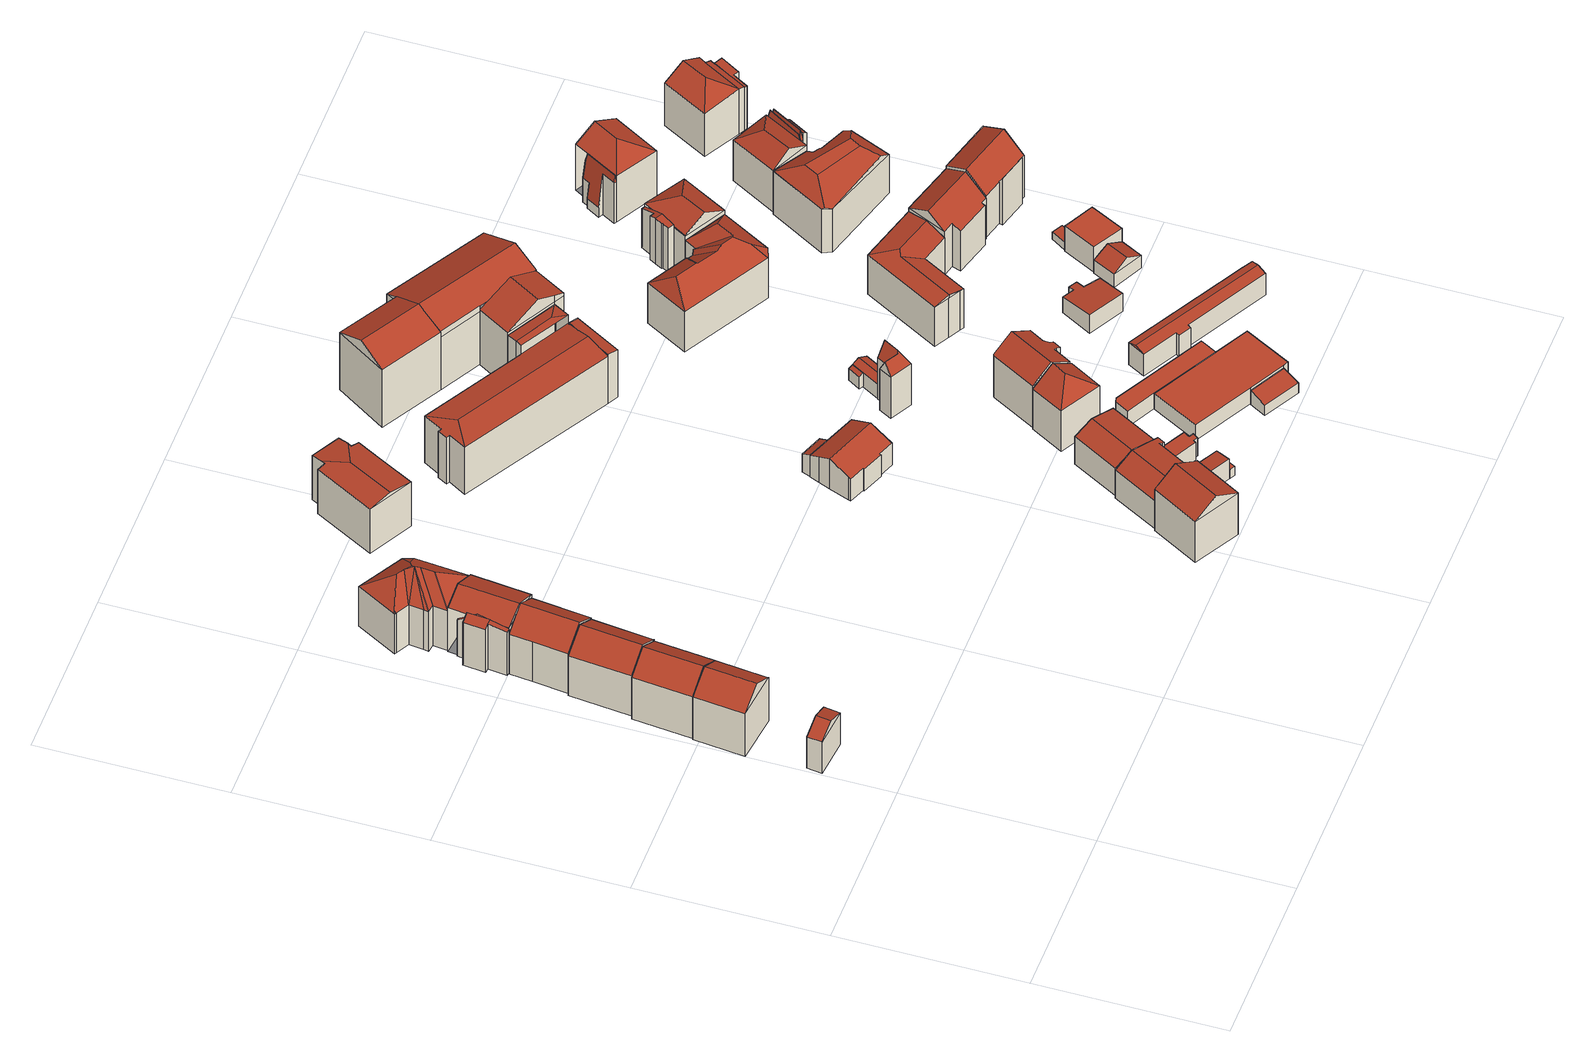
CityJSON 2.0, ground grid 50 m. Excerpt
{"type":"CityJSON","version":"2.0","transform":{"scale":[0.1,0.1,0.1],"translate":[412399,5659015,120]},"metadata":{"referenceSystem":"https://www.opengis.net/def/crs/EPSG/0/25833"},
"CityObjects":{
"building1":{"type":"Building","attributes":{"Dachtyp_tdc":"tdcGableRoof","Gemeindeschluessel":14612000,"Dachneigung":21.82,"QualitaetDacherkennung":72,"Geometrietyp2DReferenz":"3000","measuredHeight":12.87,"function":"31001_9998","roofType":"3100"},"geometry":[{"type":"Solid","lod":"2","boundaries":[[[[0,1,2]],[[3,4,5]],[[1,3,5,2]],[[4,0,2,5]],[[6,7,8,9]],[[3,1,7,6]],[[1,0,8,7]],[[0,4,9,8]],[[4,3,6,9]]]],"semantics":{"surfaces":[{"type":"WallSurface"},{"type":"RoofSurface"},{"type":"GroundSurface"}],"values":[[0,0,1,1,2,0,0,0,0]]}}]},
"building2":{"type":"Building","attributes":{"Dachtyp_tdc":"tdcFreeFormRoof","Gemeindeschluessel":14612000,"Dachneigung":32.3,"QualitaetDacherkennung":76,"Geometrietyp2DReferenz":"3000","measuredHeight":18.6,"function":"31001_9998","roofType":"5000"},"geometry":[{"type":"Solid","lod":"2","boundaries":[[[[10,11,12,13]],[[11,14,15,12]],[[14,16,17,15]],[[16,18,19,17]],[[18,10,13,19]],[[18,16,20,21,10]],[[21,20,14,11]],[[11,10,21]],[[16,14,20]],[[13,12,15,17,19]]]],"semantics":{"surfaces":[{"type":"WallSurface"},{"type":"RoofSurface"},{"type":"GroundSurface"}],"values":[[0,0,0,0,0,1,1,0,0,2]]}}]},
"building3":{"type":"Building","attributes":{"Dachtyp_tdc":"tdcFreeFormRoof","Gemeindeschluessel":14612000,"Dachneigung":33.46,"QualitaetDacherkennung":79,"Geometrietyp2DReferenz":"3000","measuredHeight":18.48,"function":"31001_9998","roofType":"5000"},"geometry":[{"type":"Solid","lod":"2","boundaries":[[[[22,23,24,25]],[[23,26,27,24]],[[26,28,29,27]],[[28,30,31,29]],[[30,22,25,31]],[[32,33,34,35,16]],[[34,23,22,35]],[[30,16,35,22]],[[28,32,16,30]],[[26,33,32,28]],[[23,34,33,26]],[[25,24,27,29,31]]]],"semantics":{"surfaces":[{"type":"WallSurface"},{"type":"RoofSurface"},{"type":"GroundSurface"}],"values":[[0,0,0,0,0,1,1,0,0,0,0,2]]}}]},
"building4":{"type":"Building","attributes":{"Dachtyp_tdc":"tdcFreeFormRoof","Gemeindeschluessel":14612000,"Dachneigung":33.59,"QualitaetDacherkennung":68,"Geometrietyp2DReferenz":"3000","measuredHeight":17.91,"function":"31001_9998","roofType":"5000"},"geometry":[{"type":"Solid","lod":"2","boundaries":[[[[36,37,38,39]],[[37,40,41,38]],[[40,42,43,41]],[[42,44,45,43]],[[44,36,39,45]],[[46,47,37,36]],[[42,40,47,46,44]],[[40,37,47]],[[36,44,46]],[[39,38,41,43,45]]]],"semantics":{"surfaces":[{"type":"WallSurface"},{"type":"RoofSurface"},{"type":"GroundSurface"}],"values":[[0,0,0,0,0,1,1,0,0,2]]}}]},
"building5":{"type":"Building","attributes":{"Dachtyp_tdc":"tdcFreeFormRoof","Gemeindeschluessel":14612000,"Dachneigung":33.95,"QualitaetDacherkennung":76,"Geometrietyp2DReferenz":"3000","measuredHeight":17.9,"function":"31001_9998","roofType":"5000"},"geometry":[{"type":"Solid","lod":"2","boundaries":[[[[48,49,50,51]],[[49,52,53,50]],[[52,54,55,53]],[[54,56,57,55]],[[56,48,51,57]],[[49,58,59,52]],[[59,58,48,56,54]],[[49,48,58]],[[54,52,59]],[[51,50,53,55,57]]]],"semantics":{"surfaces":[{"type":"WallSurface"},{"type":"RoofSurface"},{"type":"GroundSurface"}],"values":[[0,0,0,0,0,1,1,0,0,2]]}}]},
"building6":{"type":"Building","attributes":{"Gemeindeschluessel":14612000,"Geometrietyp2DReferenz":"3000","function":"31001_9998","roofType":"9999"},"children":["building6-1","building6-2","building6-3"]},
"building6-1":{"type":"BuildingPart","attributes":{"Dachtyp_tdc":"tdcGableRoof","Dachneigung":27.04,"QualitaetDacherkennung":75,"Geometrietyp2DReferenz":"3000","measuredHeight":17.76,"roofType":"3100"},"parents":["building6"],"geometry":[{"type":"MultiSurface","lod":"2","boundaries":[[[60,61,62,63]],[[61,64,65,66,62]],[[67,60,63,68]],[[64,61,69]],[[60,67,70]],[[61,60,70,69]],[[67,71,72,73,64,69,70]],[[63,62,66,74,75,68]]],"semantics":{"surfaces":[{"type":"WallSurface"},{"type":"RoofSurface"},{"type":"GroundSurface"}],"values":[0,0,0,0,0,1,1,2]}}]},
"building6-2":{"type":"BuildingPart","attributes":{"Dachtyp_tdc":"tdcPolyFlatRoof","Dachneigung":35.03,"QualitaetDacherkennung":48,"Geometrietyp2DReferenz":"3000","measuredHeight":15.91,"roofType":"2100"},"parents":["building6"],"geometry":[{"type":"MultiSurface","lod":"2","boundaries":[[[76,77,78,79]],[[77,80,81,82,78]],[[83,84,85,86]],[[84,76,79,85]],[[84,83,87,88,89,90,91,80,77,76]],[[79,78,82,92,93,86,85]]],"semantics":{"surfaces":[{"type":"WallSurface"},{"type":"RoofSurface"},{"type":"GroundSurface"}],"values":[0,0,0,0,1,2]}}]},
"building6-3":{"type":"BuildingPart","attributes":{"Dachtyp_tdc":"tdcGableRoof","Dachneigung":10.5,"QualitaetDacherkennung":35,"Geometrietyp2DReferenz":"3000","measuredHeight":16.01,"roofType":"3100"},"parents":["building6"],"geometry":[{"type":"MultiSurface","lod":"2","boundaries":[[[94,95,83,86,96]],[[81,97,78,82]],[[97,98,99,78]],[[98,100,75,99]],[[65,101,102,66]],[[101,94,96,102]],[[103,71,100,98,97,81,91,104]],[[104,89,105,87,95,94,101,65,73,103]],[[96,86,93,92,82,78,99,75,74,66,102]]],"semantics":{"surfaces":[{"type":"WallSurface"},{"type":"RoofSurface"},{"type":"GroundSurface"}],"values":[0,0,0,0,0,0,1,1,2]}}]},
"building7":{"type":"Building","attributes":{"Dachtyp_tdc":"tdcFreeFormRoof","Gemeindeschluessel":14612000,"Dachneigung":35.81,"QualitaetDacherkennung":4,"Geometrietyp2DReferenz":"3000","measuredHeight":18.72,"function":"31001_9998","roofType":"5000"},"geometry":[{"type":"Solid","lod":"2","boundaries":[[[[106,107,108,109]],[[107,110,111,108]],[[110,112,113,111]],[[112,114,115,113]],[[114,116,117,115]],[[116,118,119,117]],[[118,120,121,119]],[[120,122,123,121]],[[122,124,125,123]],[[124,126,127,125]],[[126,106,109,127]],[[128,129,130]],[[126,129,128]],[[124,129,126]],[[129,124,122]],[[131,129,122,120]],[[132,131,120,118]],[[132,118,116]],[[133,130,129,131,132,116,114]],[[133,114,112]],[[134,128,130,133,112,110]],[[135,134,110,107]],[[135,107,106]],[[128,134,135,106,126]],[[109,108,111,113,115,117,119,121,123,125,127]]]],"semantics":{"surfaces":[{"type":"WallSurface"},{"type":"RoofSurface"},{"type":"GroundSurface"}],"values":[[0,0,0,0,0,0,0,0,0,0,0,1,1,1,1,1,1,1,1,1,1,1,1,1,2]]}}]},
"building8":{"type":"Building","attributes":{"Dachtyp_tdc":"tdcFreeFormRoof","Gemeindeschluessel":14612000,"Dachneigung":10.1,"QualitaetDacherkennung":72,"Geometrietyp2DReferenz":"3000","measuredHeight":16.06,"function":"31001_9998","roofType":"5000"},"geometry":[{"type":"Solid","lod":"2","boundaries":[[[[136,137,138,139]],[[137,140,141,138]],[[140,142,143,141]],[[142,144,145,143]],[[144,146,147,145]],[[146,148,149,147]],[[148,150,151,149]],[[150,152,153,151]],[[152,136,139,153]],[[154,152,150,155,156]],[[156,155,148,146,144,157]],[[136,154,156,157,142,140,137]],[[150,148,155]],[[136,152,154]],[[144,142,157]],[[139,138,141,143,145,147,149,151,153]]]],"semantics":{"surfaces":[{"type":"WallSurface"},{"type":"RoofSurface"},{"type":"GroundSurface"}],"values":[[0,0,0,0,0,0,0,0,0,1,1,1,0,0,0,2]]}}]},
"building9":{"type":"Building","attributes":{"Dachtyp_tdc":"tdcGableRoof","Gemeindeschluessel":14612000,"Dachneigung":28.86,"QualitaetDacherkennung":78,"Geometrietyp2DReferenz":"3000","measuredHeight":18,"function":"31001_9998","roofType":"3100"},"geometry":[{"type":"Solid","lod":"2","boundaries":[[[[158,159,160,161]],[[159,162,163,160]],[[162,164,165,163]],[[164,166,167,165]],[[166,168,169,167]],[[168,158,161,169]],[[168,170,171,158]],[[172,171,170,173,174,175]],[[159,172,175,162]],[[162,175,174,164]],[[164,174,173,166]],[[166,173,170,168]],[[158,171,172,159]],[[161,160,163,165,167,169]]]],"semantics":{"surfaces":[{"type":"WallSurface"},{"type":"RoofSurface"},{"type":"GroundSurface"}],"values":[[0,0,0,0,0,0,1,1,0,0,0,0,0,2]]}}]},
"building10":{"type":"Building","attributes":{"Gemeindeschluessel":14612000,"Geometrietyp2DReferenz":"3000","function":"31001_9998","roofType":"9999"},"children":["building10-1","building10-2"]},
"building10-1":{"type":"BuildingPart","attributes":{"Dachtyp_tdc":"tdcPolyFlatRoof","Dachneigung":6.81,"QualitaetDacherkennung":54,"Geometrietyp2DReferenz":"3000","measuredHeight":6.43,"roofType":"2100"},"parents":["building10"],"geometry":[{"type":"MultiSurface","lod":"2","boundaries":[[[176,177,178,179]],[[177,180,181,178]],[[180,182,183,181]],[[184,185,186,187]],[[185,188,189,186]],[[188,190,191,189]],[[190,192,193,191]],[[192,194,195,193]],[[194,196,197,195]],[[196,176,179,197]],[[196,194,192,190,188,185,184,182,180,177,176]],[[179,178,181,183,187,186,189,191,193,195,197]]],"semantics":{"surfaces":[{"type":"WallSurface"},{"type":"RoofSurface"},{"type":"GroundSurface"}],"values":[0,0,0,0,0,0,0,0,0,0,1,2]}}]},
"building10-2":{"type":"BuildingPart","attributes":{"Dachtyp_tdc":"tdcGableRoof","Dachneigung":10.58,"QualitaetDacherkennung":51,"Geometrietyp2DReferenz":"3000","measuredHeight":12.21,"roofType":"3100"},"parents":["building10"],"geometry":[{"type":"MultiSurface","lod":"2","boundaries":[[[198,199,200,183,182]],[[199,201,202,200]],[[201,203,204,202]],[[203,205,206,204]],[[205,207,208,206]],[[207,209,210,208]],[[209,211,212,210]],[[211,213,214,212]],[[213,215,184,187,214]],[[211,209,207,205]],[[205,203,201,199,198,215,213,211]],[[183,200,202,204,206,208,210,212,214,187]]],"semantics":{"surfaces":[{"type":"WallSurface"},{"type":"RoofSurface"},{"type":"GroundSurface"}],"values":[0,0,0,0,0,0,0,0,0,1,1,2]}}]},
"building11":{"type":"Building","attributes":{"Dachtyp_tdc":"tdcGableRoof","Gemeindeschluessel":14612000,"Dachneigung":22.58,"QualitaetDacherkennung":73,"Geometrietyp2DReferenz":"3000","measuredHeight":10.17,"function":"31001_9998","roofType":"3100"},"geometry":[{"type":"Solid","lod":"2","boundaries":[[[[216,217,218,219]],[[217,220,221,218]],[[220,222,223,221]],[[222,224,225,223]],[[224,226,227,225]],[[226,228,229,227]],[[228,230,231,229]],[[230,232,233,231]],[[232,234,235,233]],[[234,236,237,235]],[[236,238,239,237]],[[238,240,241,239]],[[240,216,219,241]],[[236,234,232,230,228,226]],[[226,224,222,220,217,216,240,238,236]],[[219,218,221,223,225,227,229,231,233,235,237,239,241]]]],"semantics":{"surfaces":[{"type":"WallSurface"},{"type":"RoofSurface"},{"type":"GroundSurface"}],"values":[[0,0,0,0,0,0,0,0,0,0,0,0,0,1,1,2]]}}]},
"building12":{"type":"Building","attributes":{"Dachtyp_tdc":"tdcPolyFlatRoof","Gemeindeschluessel":14612000,"Dachneigung":4.89,"QualitaetDacherkennung":74,"Geometrietyp2DReferenz":"3000","measuredHeight":6.77,"function":"31001_9998","roofType":"2100"},"geometry":[{"type":"Solid","lod":"2","boundaries":[[[[242,243,244,245]],[[243,246,247,244]],[[246,248,249,247]],[[248,250,251,249]],[[250,242,245,251]],[[250,248,246,243,242]],[[245,244,247,249,251]]]],"semantics":{"surfaces":[{"type":"WallSurface"},{"type":"RoofSurface"},{"type":"GroundSurface"}],"values":[[0,0,0,0,0,1,2]]}}]},
"building13":{"type":"Building","attributes":{"Dachtyp_tdc":"tdcPolyFlatRoof","Gemeindeschluessel":14612000,"Dachneigung":25.09,"QualitaetDacherkennung":42,"Geometrietyp2DReferenz":"3000","measuredHeight":7.18,"function":"31001_9998","roofType":"2100"},"geometry":[{"type":"Solid","lod":"2","boundaries":[[[[252,253,254,255]],[[253,256,257,254]],[[256,258,259,257]],[[258,252,255,259]],[[258,256,253,252]],[[255,254,257,259]]]],"semantics":{"surfaces":[{"type":"WallSurface"},{"type":"RoofSurface"},{"type":"GroundSurface"}],"values":[[0,0,0,0,1,2]]}}]},
"building14":{"type":"Building","attributes":{"Dachtyp_tdc":"tdcPolyFlatRoof","Gemeindeschluessel":14612000,"Dachneigung":0,"QualitaetDacherkennung":0,"Geometrietyp2DReferenz":"3000","BezugspunktDach":"2000","measuredHeight":3,"function":"31001_9998"},"geometry":[{"type":"MultiSurface","lod":"2","boundaries":[[[260,261,262,263,264]],[[264,263,265,266]],[[263,262,267,265]],[[262,261,251,267]],[[261,260,249,251]],[[260,264,266,249]],[[266,265,267,251,249]]],"semantics":{"surfaces":[{"type":"RoofSurface"},{"type":"WallSurface"},{"type":"GroundSurface"}],"values":[0,1,1,1,1,1,2]}}]},
"building15":{"type":"Building","attributes":{"Dachtyp_tdc":"tdcGableRoof","Gemeindeschluessel":14612000,"Dachneigung":10.18,"QualitaetDacherkennung":47,"Geometrietyp2DReferenz":"3000","measuredHeight":11.5,"function":"31001_9998","roofType":"3100"},"geometry":[{"type":"Solid","lod":"2","boundaries":[[[[268,269,270,271]],[[269,272,273,270]],[[272,274,275,273]],[[274,268,271,275]],[[272,269,276]],[[268,274,277]],[[269,268,277,276]],[[274,272,276,277]],[[271,270,273,275]]]],"semantics":{"surfaces":[{"type":"WallSurface"},{"type":"RoofSurface"},{"type":"GroundSurface"}],"values":[[0,0,0,0,0,0,1,1,2]]}}]},
"building16":{"type":"Building","attributes":{"name":"Best Western","Gemeindeschluessel":14612000,"Geometrietyp2DReferenz":"3000","function":"31001_2071","roofType":"9999"},"children":["building16-1","building16-2","building16-3"]},
"building16-1":{"type":"BuildingPart","attributes":{"Dachtyp_tdc":"tdcPolyFlatRoof","Dachneigung":7.66,"QualitaetDacherkennung":66,"Geometrietyp2DReferenz":"3000","measuredHeight":16.5,"roofType":"2100"},"parents":["building16"],"geometry":[{"type":"MultiSurface","lod":"2","boundaries":[[[278,279,280,281,282]],[[283,284,285,286,287]],[[284,278,282,285]],[[284,283,288,289,290,279,278]],[[282,281,291,286,285]]],"semantics":{"surfaces":[{"type":"WallSurface"},{"type":"RoofSurface"},{"type":"GroundSurface"}],"values":[0,0,0,1,2]}}]},
"building16-2":{"type":"BuildingPart","attributes":{"Dachtyp_tdc":"tdcHipAndGableRoof","Dachneigung":10.1,"QualitaetDacherkennung":65,"Geometrietyp2DReferenz":"3000","measuredHeight":17.17,"roofType":"5000"},"parents":["building16"],"geometry":[{"type":"MultiSurface","lod":"2","boundaries":[[[280,292,293,281]],[[292,294,295,293]],[[294,296,297,295]],[[296,298,299,297]],[[298,300,301,299]],[[300,302,303,301]],[[302,304,305,303]],[[306,287,286,307]],[[302,300,298,296,294,292,308]],[[292,280,290,309,308]],[[309,288,287,306,304,302,308]],[[286,291,281,293,295,297,299,301,303,305,307]]],"semantics":{"surfaces":[{"type":"WallSurface"},{"type":"RoofSurface"},{"type":"GroundSurface"}],"values":[0,0,0,0,0,0,0,0,1,1,1,2]}}]},
"building16-3":{"type":"BuildingPart","attributes":{"Dachtyp_tdc":"tdcHipAndGableRoof","Dachneigung":10.5,"QualitaetDacherkennung":63,"Geometrietyp2DReferenz":"3000","measuredHeight":19.27,"roofType":"5000"},"parents":["building16"],"geometry":[{"type":"MultiSurface","lod":"2","boundaries":[[[310,311,312,313]],[[311,314,315,312]],[[314,316,306,307,315]],[[317,318,319,305,304]],[[318,310,313,319]],[[316,314,311,320]],[[311,310,318,320]],[[318,317,316,320]],[[313,312,315,307,305,319]]],"semantics":{"surfaces":[{"type":"WallSurface"},{"type":"RoofSurface"},{"type":"GroundSurface"}],"values":[0,0,0,0,0,1,1,1,2]}}]},
"building17":{"type":"Building","attributes":{"Dachtyp_tdc":"tdcHipAndGableRoof","Gemeindeschluessel":14612000,"Dachneigung":35.64,"QualitaetDacherkennung":80,"Geometrietyp2DReferenz":"3000","measuredHeight":18.07,"function":"31001_9998","roofType":"5000"},"geometry":[{"type":"Solid","lod":"2","boundaries":[[[[321,322,323,324]],[[325,326,327]],[[322,321,328]],[[326,322,328,327]],[[321,325,327,328]],[[323,329,330,324]],[[322,326,329,323]],[[326,325,330,329]],[[325,321,324,330]]]],"semantics":{"surfaces":[{"type":"WallSurface"},{"type":"RoofSurface"},{"type":"GroundSurface"}],"values":[[0,1,0,1,1,2,0,0,0]]}}]},
"building18":{"type":"Building","attributes":{"Dachtyp_tdc":"tdcFreeFormRoof","Gemeindeschluessel":14612000,"Dachneigung":63.35,"QualitaetDacherkennung":4,"Geometrietyp2DReferenz":"3000","measuredHeight":18.4,"function":"31001_9998","roofType":"5000"},"geometry":[{"type":"Solid","lod":"2","boundaries":[[[[331,332,333,334]],[[332,335,336,333]],[[335,337,338,336]],[[337,339,340,338]],[[339,341,342,340]],[[341,331,334,342]],[[343,344,341,339]],[[343,339,337]],[[345,344,343,337,335]],[[346,345,335,332]],[[346,332,331]],[[344,345,346,331,341]],[[334,333,336,338,340,342]]]],"semantics":{"surfaces":[{"type":"WallSurface"},{"type":"RoofSurface"},{"type":"GroundSurface"}],"values":[[0,0,0,0,0,0,1,0,1,1,0,1,2]]}}]},
"building19":{"type":"Building","attributes":{"Dachtyp_tdc":"tdcFreeFormRoof","Gemeindeschluessel":14612000,"Dachneigung":32.72,"QualitaetDacherkennung":68,"Geometrietyp2DReferenz":"3000","measuredHeight":18.03,"function":"31001_9998","roofType":"5000"},"geometry":[{"type":"Solid","lod":"2","boundaries":[[[[347,348,349,350]],[[351,352,353,354,355]],[[356,348,347,357,358,351,355,359,360,361]],[[358,352,351]],[[354,359,355]],[[349,362,363,364,365,366,367,368,369,370,350]],[[357,347,350,370]],[[348,356,362,349]],[[356,361,363,362]],[[361,360,364,363]],[[360,359,365,364]],[[359,354,366,365]],[[354,353,367,366]],[[353,352,368,367]],[[352,358,369,368]],[[358,357,370,369]]]],"semantics":{"surfaces":[{"type":"WallSurface"},{"type":"RoofSurface"},{"type":"GroundSurface"}],"values":[[0,1,1,0,0,2,0,0,0,0,0,0,0,0,0,0]]}}]},
"building20":{"type":"Building","attributes":{"Dachtyp_tdc":"tdcPolyFlatRoof","Gemeindeschluessel":14612000,"Dachneigung":26.42,"QualitaetDacherkennung":38,"Geometrietyp2DReferenz":"3000","measuredHeight":4.52,"function":"31001_9998","roofType":"2100"},"geometry":[{"type":"Solid","lod":"2","boundaries":[[[[371,372,373,374]],[[372,375,376,373]],[[375,377,378,376]],[[377,371,374,378]],[[377,375,372,371]],[[374,373,376,378]]]],"semantics":{"surfaces":[{"type":"WallSurface"},{"type":"RoofSurface"},{"type":"GroundSurface"}],"values":[[0,0,0,0,1,2]]}}]},
"building21":{"type":"Building","attributes":{"Dachtyp_tdc":"tdcFreeFormRoof","Gemeindeschluessel":14612000,"Dachneigung":22.19,"QualitaetDacherkennung":50,"Geometrietyp2DReferenz":"3000","measuredHeight":5.64,"function":"31001_9998","roofType":"5000"},"geometry":[{"type":"Solid","lod":"2","boundaries":[[[[379,371,380,381]],[[371,377,382,380]],[[377,383,384,382]],[[383,385,386,384]],[[385,379,381,386]],[[387,377,371,379,388]],[[385,383,387,388]],[[383,377,387]],[[379,385,388]],[[381,380,382,384,386]]]],"semantics":{"surfaces":[{"type":"WallSurface"},{"type":"RoofSurface"},{"type":"GroundSurface"}],"values":[[0,0,0,0,0,1,1,0,0,2]]}}]},
"building22":{"type":"Building","attributes":{"Dachtyp_tdc":"tdcPolyFlatRoof","Gemeindeschluessel":14612000,"Dachneigung":14.91,"QualitaetDacherkennung":64,"Geometrietyp2DReferenz":"3000","measuredHeight":4.7,"function":"31001_9998","roofType":"2100"},"geometry":[{"type":"Solid","lod":"2","boundaries":[[[[389,390,391,392]],[[390,393,394,391]],[[393,395,396,394]],[[395,389,392,396]],[[395,393,390,389]],[[392,391,394,396]]]],"semantics":{"surfaces":[{"type":"WallSurface"},{"type":"RoofSurface"},{"type":"GroundSurface"}],"values":[[0,0,0,0,1,2]]}}]},
"building23":{"type":"Building","attributes":{"Dachtyp_tdc":"tdcPolyFlatRoof","Gemeindeschluessel":14612000,"Dachneigung":0,"QualitaetDacherkennung":47,"Geometrietyp2DReferenz":"3000","measuredHeight":5.3,"function":"31001_9998","roofType":"1000"},"geometry":[{"type":"Solid","lod":"2","boundaries":[[[[397,398,399,400]],[[398,401,402,399]],[[401,403,404,402]],[[403,405,406,404]],[[405,407,408,406]],[[407,409,410,408]],[[409,397,400,410]],[[409,407,405,403,401,398,397]],[[400,399,402,404,406,408,410]]]],"semantics":{"surfaces":[{"type":"WallSurface"},{"type":"RoofSurface"},{"type":"GroundSurface"}],"values":[[0,0,0,0,0,0,0,1,2]]}}]},
"building24":{"type":"Building","attributes":{"Dachtyp_tdc":"tdcPolyFlatRoof","Gemeindeschluessel":14612000,"Dachneigung":0,"QualitaetDacherkennung":74,"Geometrietyp2DReferenz":"3000","measuredHeight":5.25,"function":"31001_9998","roofType":"1000"},"geometry":[{"type":"Solid","lod":"2","boundaries":[[[[411,412,413,414]],[[412,415,416,413]],[[415,417,418,416]],[[417,419,420,418]],[[419,421,422,420]],[[421,411,414,422]],[[421,419,417,415,412,411]],[[414,413,416,418,420,422]]]],"semantics":{"surfaces":[{"type":"WallSurface"},{"type":"RoofSurface"},{"type":"GroundSurface"}],"values":[[0,0,0,0,0,0,1,2]]}}]},
"building25":{"type":"Building","attributes":{"name":"Courtyard Dresden","Gemeindeschluessel":14612000,"Geometrietyp2DReferenz":"3000","function":"31001_2071","roofType":"9999"},"children":["building25-1","building25-2","building25-3"]},
"building25-1":{"type":"BuildingPart","attributes":{"Dachtyp_tdc":"tdcGableRoof","Dachneigung":24.77,"QualitaetDacherkennung":54,"Geometrietyp2DReferenz":"3000","measuredHeight":23.13,"roofType":"3100"},"parents":["building25"],"geometry":[{"type":"MultiSurface","lod":"2","boundaries":[[[423,424,425]],[[426,423,425,427]],[[424,428,427,425]],[[429,430,431,432]],[[423,426,433,434,430,429]],[[428,424,432,431,435]],[[424,423,429,432]]],"semantics":{"surfaces":[{"type":"WallSurface"},{"type":"RoofSurface"},{"type":"GroundSurface"}],"values":[0,1,1,2,0,0,0]}}]},
"building25-2":{"type":"BuildingPart","attributes":{"Dachtyp_tdc":"tdcGableRoof","Dachneigung":24.4,"QualitaetDacherkennung":46,"Geometrietyp2DReferenz":"3000","measuredHeight":22.99,"roofType":"3100"},"parents":["building25"],"geometry":[{"type":"MultiSurface","lod":"2","boundaries":[[[436,437,438,439]],[[437,440,441,438]],[[440,442,443,444,441]],[[445,436,439,446,447]],[[448,449,450,451,452,453]],[[440,451,450,454,442]],[[436,453,452,437]],[[445,448,453,436]],[[437,452,451,440]],[[439,438,441,444,446]]],"semantics":{"surfaces":[{"type":"WallSurface"},{"type":"RoofSurface"},{"type":"GroundSurface"}],"values":[0,0,0,0,1,1,0,0,0,2]}}]},
"building25-3":{"type":"BuildingPart","attributes":{"Dachtyp_tdc":"tdcGableRoof","Dachneigung":24.84,"QualitaetDacherkennung":47,"Geometrietyp2DReferenz":"3000","measuredHeight":23.14,"roofType":"3100"},"parents":["building25"],"geometry":[{"type":"MultiSurface","lod":"2","boundaries":[[[455,447,446,456]],[[443,435,431,444]],[[434,457,458,430]],[[457,455,456,458]],[[459,457,433,460,427,461]],[[462,463,454,449,464,461,427]],[[455,459,461,464,448,445,447]],[[443,442,463,462,428,435]],[[434,433,457]],[[457,459,455]],[[456,446,444,431,430,458]]],"semantics":{"surfaces":[{"type":"WallSurface"},{"type":"RoofSurface"},{"type":"GroundSurface"}],"values":[0,0,0,0,1,1,0,0,0,0,2]}}]},
"building26":{"type":"Building","attributes":{"Dachtyp_tdc":"tdcHipAndGableRoof","Gemeindeschluessel":14612000,"Dachneigung":13.62,"QualitaetDacherkennung":42,"Geometrietyp2DReferenz":"3000","measuredHeight":8.08,"function":"31001_9998","roofType":"5000"},"geometry":[{"type":"Solid","lod":"2","boundaries":[[[[465,466,467,468]],[[466,469,470,467]],[[469,471,472,470]],[[471,473,474,472]],[[473,475,476,474]],[[475,477,478,476]],[[477,479,480,478]],[[479,481,482,480]],[[481,483,484,482]],[[483,465,468,484]],[[479,477,485]],[[477,475,473,471,469,466,465,485]],[[465,483,481,479,485]],[[468,467,470,472,474,476,478,480,482,484]]]],"semantics":{"surfaces":[{"type":"WallSurface"},{"type":"RoofSurface"},{"type":"GroundSurface"}],"values":[[0,0,0,0,0,0,0,0,0,0,1,1,1,2]]}}]},
"building27":{"type":"Building","attributes":{"Dachtyp_tdc":"tdcFreeFormRoof","Gemeindeschluessel":14612000,"Dachneigung":36.77,"QualitaetDacherkennung":8,"Geometrietyp2DReferenz":"3000","measuredHeight":18.84,"function":"31001_9998","roofType":"5000"},"geometry":[{"type":"Solid","lod":"2","boundaries":[[[[486,487,488,489]],[[487,490,491,488]],[[490,492,493,491]],[[492,494,495,493]],[[494,496,497,495]],[[496,498,499,497]],[[498,500,501,499]],[[500,502,503,501]],[[502,504,505,503]],[[504,506,507,505]],[[506,486,489,507]],[[508,506,504]],[[509,510,511,508,504,502]],[[509,502,500]],[[510,509,500,498]],[[512,511,510,498,496]],[[513,512,496,494]],[[514,513,494,492]],[[515,514,492,490]],[[516,515,490,487]],[[516,487,486]],[[508,511,512,513,514,515,516,486,506]],[[489,488,491,493,495,497,499,501,503,505,507]]]],"semantics":{"surfaces":[{"type":"WallSurface"},{"type":"RoofSurface"},{"type":"GroundSurface"}],"values":[[0,0,0,0,0,0,0,0,0,0,0,1,1,1,1,1,1,1,1,1,1,1,2]]}}]},
"building28":{"type":"Building","attributes":{"Dachtyp_tdc":"tdcPolyFlatRoof","Gemeindeschluessel":14612000,"Dachneigung":5.4,"QualitaetDacherkennung":80,"Geometrietyp2DReferenz":"3000","measuredHeight":6.15,"function":"31001_9998","roofType":"2100"},"geometry":[{"type":"Solid","lod":"2","boundaries":[[[[517,518,519,520]],[[518,521,522,519]],[[521,523,524,522]],[[523,525,526,524]],[[525,527,528,526]],[[527,529,530,528]],[[529,531,532,530]],[[531,517,520,532]],[[531,529,527,525,523,521,518,517]],[[520,519,522,524,526,528,530,532]]]],"semantics":{"surfaces":[{"type":"WallSurface"},{"type":"RoofSurface"},{"type":"GroundSurface"}],"values":[[0,0,0,0,0,0,0,0,1,2]]}}]},
"building29":{"type":"Building","attributes":{"Dachtyp_tdc":"tdcFreeFormRoof","Gemeindeschluessel":14612000,"Dachneigung":13.01,"QualitaetDacherkennung":17,"Geometrietyp2DReferenz":"3000","measuredHeight":14.62,"function":"31001_9998","roofType":"5000"},"geometry":[{"type":"Solid","lod":"2","boundaries":[[[[533,534,535,536]],[[534,537,538,535]],[[537,539,540,538]],[[539,541,542,540]],[[541,543,544,542]],[[543,545,546,544]],[[545,547,548,546]],[[547,533,536,548]],[[549,550,551,547,545]],[[543,549,545]],[[541,549,543]],[[549,541,539]],[[550,549,539,537]],[[552,551,550,537,534]],[[552,534,533]],[[551,552,533,547]],[[536,535,538,540,542,544,546,548]]]],"semantics":{"surfaces":[{"type":"WallSurface"},{"type":"RoofSurface"},{"type":"GroundSurface"}],"values":[[0,0,0,0,0,0,0,0,1,0,0,0,1,1,0,1,2]]}}]},
"building30":{"type":"Building","attributes":{"Dachtyp_tdc":"tdcGableRoof","Gemeindeschluessel":14612000,"Dachneigung":29.92,"QualitaetDacherkennung":78,"Geometrietyp2DReferenz":"3000","measuredHeight":7,"function":"31001_9998","roofType":"3100"},"geometry":[{"type":"Solid","lod":"2","boundaries":[[[[553,554,555,556]],[[554,557,558,555]],[[557,559,560,558]],[[559,553,556,560]],[[557,554,561]],[[553,559,562]],[[554,553,562,561]],[[559,557,561,562]],[[556,555,558,560]]]],"semantics":{"surfaces":[{"type":"WallSurface"},{"type":"RoofSurface"},{"type":"GroundSurface"}],"values":[[0,0,0,0,0,0,1,1,2]]}}]},
"building31":{"type":"Building","attributes":{"Gemeindeschluessel":14612000,"Geometrietyp2DReferenz":"3000","function":"31001_9998","roofType":"9999"},"children":["building31-1","building31-2"]},
"building31-1":{"type":"BuildingPart","attributes":{"Dachtyp_tdc":"tdcFreeFormRoof","Dachneigung":20.22,"QualitaetDacherkennung":36,"Geometrietyp2DReferenz":"3000","measuredHeight":15.55,"roofType":"5000"},"parents":["building31"],"geometry":[{"type":"MultiSurface","lod":"2","boundaries":[[[563,564,565,566]],[[567,568,569,570,571,572]],[[568,573,574,569]],[[573,575,576,574]],[[575,577,578,576]],[[577,579,580,578]],[[579,581,582,580]],[[581,563,566,582]],[[577,575,573,568,567,583]],[[583,584,585,564,563,581,579,577]],[[566,565,586,570,569,574,576,578,580,582]]],"semantics":{"surfaces":[{"type":"WallSurface"},{"type":"RoofSurface"},{"type":"GroundSurface"}],"values":[0,0,0,0,0,0,0,0,1,1,2]}}]},
"building31-2":{"type":"BuildingPart","attributes":{"Dachtyp_tdc":"tdcHipAndGableRoof","Dachneigung":30.02,"QualitaetDacherkennung":56,"Geometrietyp2DReferenz":"3000","measuredHeight":17.68,"roofType":"5000"},"parents":["building31"],"geometry":[{"type":"MultiSurface","lod":"2","boundaries":[[[587,588,589,565,564]],[[588,590,591,589]],[[590,592,593,591]],[[592,594,595,593]],[[594,571,570,595]],[[588,596,597]],[[572,598,599,597,596,584,600]],[[599,592,590,588,597]],[[594,598,572,571]],[[592,599,598,594]],[[587,596,588]],[[570,586,565,589,591,593,595]]],"semantics":{"surfaces":[{"type":"WallSurface"},{"type":"RoofSurface"},{"type":"GroundSurface"}],"values":[0,0,0,0,0,1,1,1,0,0,0,2]}}]},
"building32":{"type":"Building","attributes":{"Dachtyp_tdc":"tdcPolyFlatRoof","Gemeindeschluessel":14612000,"Dachneigung":0,"QualitaetDacherkennung":54,"Geometrietyp2DReferenz":"3000","measuredHeight":8.46,"function":"31001_9998","roofType":"1000"},"geometry":[{"type":"Solid","lod":"2","boundaries":[[[[601,602,603,604]],[[602,605,606,603]],[[605,607,608,606]],[[607,609,610,608]],[[609,601,604,610]],[[609,607,605,602,601]],[[604,603,606,608,610]]]],"semantics":{"surfaces":[{"type":"WallSurface"},{"type":"RoofSurface"},{"type":"GroundSurface"}],"values":[[0,0,0,0,0,1,2]]}}]},
"building33":{"type":"Building","attributes":{"Dachtyp_tdc":"tdcFreeFormRoof","Gemeindeschluessel":14612000,"Dachneigung":27.44,"QualitaetDacherkennung":56,"Geometrietyp2DReferenz":"3000","measuredHeight":17.47,"function":"31001_9998","roofType":"5000"},"geometry":[{"type":"Solid","lod":"2","boundaries":[[[[611,612,613,614]],[[612,615,616,613]],[[615,617,618,616]],[[617,619,620,618]],[[619,621,622,620]],[[621,623,624,622]],[[623,625,626,624]],[[625,611,614,626]],[[617,615,612,627,628,623,621,619]],[[627,611,625,628]],[[612,611,627]],[[625,623,628]],[[614,613,616,618,620,622,624,626]]]],"semantics":{"surfaces":[{"type":"WallSurface"},{"type":"RoofSurface"},{"type":"GroundSurface"}],"values":[[0,0,0,0,0,0,0,0,1,1,0,0,2]]}}]},
"building34":{"type":"Building","attributes":{"Dachtyp_tdc":"tdcPolyFlatRoof","Gemeindeschluessel":14612000,"Dachneigung":3.61,"QualitaetDacherkennung":71,"Geometrietyp2DReferenz":"3000","measuredHeight":2.69,"function":"31001_9998","roofType":"2100"},"geometry":[{"type":"Solid","lod":"2","boundaries":[[[[629,630,631,632]],[[630,633,634,631]],[[633,635,636,634]],[[635,629,632,636]],[[635,633,630,629]],[[632,631,634,636]]]],"semantics":{"surfaces":[{"type":"WallSurface"},{"type":"RoofSurface"},{"type":"GroundSurface"}],"values":[[0,0,0,0,1,2]]}}]},
"building35":{"type":"Building","attributes":{"Dachtyp_tdc":"tdcFreeFormRoof","Gemeindeschluessel":14612000,"Dachneigung":25.7,"QualitaetDacherkennung":25,"Geometrietyp2DReferenz":"3000","measuredHeight":18.15,"function":"31001_9998","roofType":"5000"},"geometry":[{"type":"Solid","lod":"2","boundaries":[[[[637,638,639,640]],[[638,641,642,639]],[[641,643,644,642]],[[643,645,646,644]],[[645,647,648,646]],[[647,649,650,648]],[[649,651,652,650]],[[651,653,654,652]],[[653,637,640,654]],[[637,655,656,657,658]],[[658,657,659,660,638]],[[659,661,662,641,660]],[[656,655,653,651,649,647,645,643,662,661]],[[657,656,661,659]],[[638,637,658]],[[641,638,660]],[[643,641,662]],[[637,653,655]],[[640,639,642,644,646,648,650,652,654]]]],"semantics":{"surfaces":[{"type":"WallSurface"},{"type":"RoofSurface"},{"type":"GroundSurface"}],"values":[[0,0,0,0,0,0,0,0,0,1,1,1,1,1,0,0,0,0,2]]}}]},
"building36":{"type":"Building","attributes":{"Gemeindeschluessel":14612000,"Geometrietyp2DReferenz":"3000","function":"31001_9998","roofType":"9999"},"children":["building36-1","building36-2"]},
"building36-1":{"type":"BuildingPart","attributes":{"Dachtyp_tdc":"tdcHipAndGableRoof","Dachneigung":28.98,"QualitaetDacherkennung":59,"Geometrietyp2DReferenz":"3000","measuredHeight":19.08,"roofType":"5000"},"parents":["building36"],"geometry":[{"type":"MultiSurface","lod":"2","boundaries":[[[663,664,665,666]],[[664,667,668,669,665]],[[670,663,666,671]],[[667,664,672]],[[663,670,673]],[[664,663,673,672]],[[670,667,672,673]],[[666,665,669,674,671]]],"semantics":{"surfaces":[{"type":"WallSurface"},{"type":"RoofSurface"},{"type":"GroundSurface"}],"values":[0,0,0,1,0,1,1,2]}}]},
"building36-2":{"type":"BuildingPart","attributes":{"Dachtyp_tdc":"tdcFreeFormRoof","Dachneigung":82.19,"QualitaetDacherkennung":40,"Geometrietyp2DReferenz":"3000","measuredHeight":16.02,"roofType":"5000"},"parents":["building36"],"geometry":[{"type":"MultiSurface","lod":"2","boundaries":[[[675,676,677,678]],[[676,679,680,677]],[[679,681,682,680]],[[681,683,684,682]],[[683,685,674,684]],[[668,686,687,669]],[[686,688,689,687]],[[688,675,678,689]],[[668,685,690,691]],[[685,683,690]],[[683,681,679,676,675,688,686,691,690]],[[686,668,691]],[[678,677,680,682,684,674,669,687,689]]],"semantics":{"surfaces":[{"type":"WallSurface"},{"type":"RoofSurface"},{"type":"GroundSurface"}],"values":[0,0,0,0,0,0,0,0,1,1,1,1,2]}}]},
"building37":{"type":"Building","attributes":{"Gemeindeschluessel":14612000,"Geometrietyp2DReferenz":"3000","function":"31001_9998","roofType":"9999"},"children":["building37-1","building37-2"]},
"building37-1":{"type":"BuildingPart","attributes":{"Dachtyp_tdc":"tdcPolyFlatRoof","Dachneigung":56.05,"QualitaetDacherkennung":14,"Geometrietyp2DReferenz":"3000","measuredHeight":15.6,"roofType":"2100"},"parents":["building37"],"geometry":[{"type":"MultiSurface","lod":"2","boundaries":[[[692,693,694,695]],[[693,696,697,694]],[[698,699,700,701,702]],[[699,692,695,700]],[[699,698,696,693,692]],[[695,694,701,700]]],"semantics":{"surfaces":[{"type":"WallSurface"},{"type":"RoofSurface"},{"type":"GroundSurface"}],"values":[0,0,0,0,1,2]}}]},
"building37-2":{"type":"BuildingPart","attributes":{"Dachtyp_tdc":"tdcGableRoof","Dachneigung":30.36,"QualitaetDacherkennung":66,"Geometrietyp2DReferenz":"3000","measuredHeight":17.96,"roofType":"3100"},"parents":["building37"],"geometry":[{"type":"MultiSurface","lod":"2","boundaries":[[[703,704,701,694,705,706,707,708]],[[709,710,704,703]],[[710,711,701,704]],[[711,702,701]],[[697,712,705,694]],[[712,713,706,705]],[[713,714,707,706]],[[714,715,708,707]],[[715,709,703,708]],[[713,712,697,702,711,710,709]],[[709,715,714,713]]],"semantics":{"surfaces":[{"type":"GroundSurface"},{"type":"WallSurface"},{"type":"RoofSurface"}],"values":[0,1,1,1,1,1,1,1,1,2,2]}}]},
"building38":{"type":"Building","attributes":{"Gemeindeschluessel":14612000,"Geometrietyp2DReferenz":"3000","function":"31001_9998","roofType":"9999"},"children":["building38-1","building38-2","building38-3","building38-4"]},
"building38-1":{"type":"BuildingPart","attributes":{"Dachtyp_tdc":"tdcPolyFlatRoof","Dachneigung":37.15,"QualitaetDacherkennung":52,"Geometrietyp2DReferenz":"3000","measuredHeight":15.18,"roofType":"2100"},"parents":["building38"],"geometry":[{"type":"MultiSurface","lod":"2","boundaries":[[[716,717,718,719,720]],[[721,722,723,724,725]],[[722,716,720,723]],[[722,721,717,716]],[[720,719,724,723]]],"semantics":{"surfaces":[{"type":"WallSurface"},{"type":"RoofSurface"},{"type":"GroundSurface"}],"values":[0,0,0,1,2]}}]},
"building38-2":{"type":"BuildingPart","attributes":{"Dachtyp_tdc":"tdcFreeFormRoof","Dachneigung":79.66,"QualitaetDacherkennung":36,"Geometrietyp2DReferenz":"3000","measuredHeight":16.72,"roofType":"5000"},"parents":["building38"],"geometry":[{"type":"MultiSurface","lod":"2","boundaries":[[[726,727,728,729,730]],[[727,731,732,728]],[[733,734,735,736,737]],[[738,731,727]],[[739,738,727,726,734]],[[739,734,733]],[[738,739,733,731]],[[736,729,728,732,737]]],"semantics":{"surfaces":[{"type":"WallSurface"},{"type":"RoofSurface"},{"type":"GroundSurface"}],"values":[0,0,0,1,1,1,1,2]}}]},
"building38-3":{"type":"BuildingPart","attributes":{"Dachtyp_tdc":"tdcFreeFormRoof","Dachneigung":81.27,"QualitaetDacherkennung":37,"Geometrietyp2DReferenz":"3000","measuredHeight":16.17,"roofType":"5000"},"parents":["building38"],"geometry":[{"type":"MultiSurface","lod":"2","boundaries":[[[735,740,741,736]],[[718,730,729,719]],[[742,730,718]],[[743,742,718,725,740]],[[743,740,735]],[[742,743,735,730]],[[736,741,724,719,729]]],"semantics":{"surfaces":[{"type":"WallSurface"},{"type":"RoofSurface"},{"type":"GroundSurface"}],"values":[0,0,1,1,1,1,2]}}]},
"building38-4":{"type":"BuildingPart","attributes":{"Dachtyp_tdc":"tdcHipAndGableRoof","Dachneigung":40.25,"QualitaetDacherkennung":35,"Geometrietyp2DReferenz":"3000","measuredHeight":18.06,"roofType":"5000"},"parents":["building38"],"geometry":[{"type":"MultiSurface","lod":"2","boundaries":[[[744,745,746,747]],[[745,748,733,737,746]],[[749,744,747,750]],[[748,745,751]],[[744,749,752]],[[745,744,752,751]],[[749,748,751,752]],[[747,746,737,732,750]]],"semantics":{"surfaces":[{"type":"WallSurface"},{"type":"RoofSurface"},{"type":"GroundSurface"}],"values":[0,0,0,1,0,1,1,2]}}]},
"building39":{"type":"Building","attributes":{"Gemeindeschluessel":14612000,"Geometrietyp2DReferenz":"3000","function":"31001_9998","roofType":"9999"},"children":["building39-1","building39-2","building39-3"]},
"building39-1":{"type":"BuildingPart","attributes":{"Dachtyp_tdc":"tdcPolyFlatRoof","Dachneigung":19.5,"QualitaetDacherkennung":51,"Geometrietyp2DReferenz":"3000","measuredHeight":15.37,"roofType":"2100"},"parents":["building39"],"geometry":[{"type":"MultiSurface","lod":"2","boundaries":[[[753,754,755,756,757]],[[758,759,760,761]],[[758,762,763,759]],[[762,758,761,754,753,764]],[[756,755,760,759,763]]],"semantics":{"surfaces":[{"type":"WallSurface"},{"type":"RoofSurface"},{"type":"GroundSurface"}],"values":[0,0,0,1,2]}}]},
"building39-2":{"type":"BuildingPart","attributes":{"Dachtyp_tdc":"tdcPolyFlatRoof","Dachneigung":3.55,"QualitaetDacherkennung":55,"Geometrietyp2DReferenz":"3000","measuredHeight":15.14,"roofType":"2100"},"parents":["building39"],"geometry":[{"type":"MultiSurface","lod":"2","boundaries":[[[765,766,767,768]],[[766,757,756,767]],[[769,770,771,763,762]],[[770,772,773,771]],[[772,765,768,773]],[[772,770,769,764,757,766,765]],[[768,767,756,763,771,773]]],"semantics":{"surfaces":[{"type":"WallSurface"},{"type":"RoofSurface"},{"type":"GroundSurface"}],"values":[0,0,0,0,0,1,2]}}]},
"building39-3":{"type":"BuildingPart","attributes":{"Dachtyp_tdc":"tdcHipAndGableRoof","Dachneigung":30.38,"QualitaetDacherkennung":51,"Geometrietyp2DReferenz":"3000","measuredHeight":17.96,"roofType":"5000"},"parents":["building39"],"geometry":[{"type":"MultiSurface","lod":"2","boundaries":[[[774,754,775]],[[776,777,778]],[[754,761,776,778,775]],[[777,774,775,778]],[[779,760,755,780,781]],[[754,774,780,755]],[[774,777,781,780]],[[777,776,779,781]]],"semantics":{"surfaces":[{"type":"RoofSurface"},{"type":"WallSurface"},{"type":"GroundSurface"}],"values":[0,1,0,0,2,1,1,1]}}]}
},
"vertices":[
[118,723,117],[12,730,116],[65,726,138],[7,690,116],[112,680,117],[60,685,138],[7,690,10],[12,730,10],[118,723,10],[112,680,10],
[132,865,157],[3,881,154],[3,881,10],[132,865,10],[16,1017,154],[16,1017,10],[147,1004,156],[147,1004,10],[132,869,157],[132,869,10],[82,1010,196],[69,873,196],
[16,1017,155],[31,1175,155],[31,1175,14],[16,1017,14],[162,1162,155],[162,1162,14],[147,1008,155],[147,1008,14],[147,1004,155],[147,1004,14],[147,1008,156],[162,1162,156],[97,1169,199],[81,1011,199],
[31,1175,160],[47,1339,160],[47,1339,25],[31,1175,25],[179,1325,161],[179,1325,25],[162,1166,161],[162,1166,25],[162,1162,161],[162,1162,25],[97,1169,204],[113,1332,204],
[64,1493,166],[196,1480,166],[196,1480,32],[64,1493,32],[179,1325,166],[179,1325,32],[47,1339,166],[47,1339,32],[58,1431,167],[58,1431,32],[130,1487,211],[113,1332,211],
[213,1639,178],[196,1480,178],[196,1480,37],[213,1639,37],[67,1493,185],[67,1493,182],[67,1493,37],[85,1653,185],[85,1653,37],[125,1487,214],[142,1647,214],[78,1592,185],[76,1576,185],[69,1509,185],[76,1576,37],[82,1626,37],
[54,1605,181],[74,1602,195],[74,1602,37],[54,1605,37],[75,1602,195],[75,1602,178],[75,1602,37],[59,1544,189],[47,1546,181],[47,1546,37],[59,1544,37],[62,1544,191],[69,1543,196],[71,1569,196],[72,1576,196],[72,1578,196],[72,1576,37],[69,1543,37],
[54,1494,182],[59,1544,191],[54,1494,37],[74,1602,178],[77,1627,160],[77,1627,37],[82,1626,160],[64,1493,182],[64,1493,37],[76,1576,197],[72,1576,197],[69,1543,191],
[39,1767,174],[34,1769,174],[34,1769,40],[39,1767,40],[95,1880,174],[95,1880,40],[216,1811,174],[216,1811,40],[226,1784,174],[226,1784,40],[213,1639,174],[213,1639,40],[85,1653,174],[85,1653,40],[89,1692,174],[89,1692,40],[68,1695,174],[68,1695,40],[70,1709,174],[70,1709,40],[74,1747,174],[74,1747,40],[141,1781,219],[150,1759,227],[150,1764,227],[159,1747,220],[155,1709,220],[176,1777,210],[119,1794,220],[41,1772,178],
[506,2035,202],[527,2024,198],[527,2024,49],[506,2035,49],[489,1953,198],[489,1953,49],[442,1864,198],[442,1864,49],[324,1927,199],[324,1927,49],[410,2087,199],[410,2087,49],[430,2076,203],[430,2076,49],[451,2115,198],[451,2115,49],[526,2073,198],[526,2073,49],[513,2047,202],[436,2087,203],[446,2018,210],[381,1896,210],
[1016,195,156],[1127,133,156],[1127,133,17],[1016,195,17],[1136,129,156],[1136,129,17],[1097,58,156],[1097,58,17],[1066,3,156],[1066,3,17],[945,69,156],[945,69,17],[1004,37,197],[1075,163,197],[1127,133,164],[1066,3,158],[1097,58,159],[1136,129,159],
[1197,209,83],[1199,218,84],[1199,218,23],[1197,209,23],[1198,227,85],[1198,227,23],[1195,231,85],[1195,231,23],[1206,251,88],[1282,210,88],[1282,210,23],[1206,251,23],[1274,195,86],[1274,195,23],[1286,188,86],[1286,188,23],[1278,175,84],[1278,175,23],[1267,181,84],[1267,181,23],[1263,174,83],[1263,174,23],
[1195,231,130],[1193,234,130],[1193,234,23],[1187,240,132],[1187,240,23],[1127,133,132],[1127,133,23],[1064,169,146],[1064,169,23],[1016,195,117],[1016,195,23],[1084,316,117],[1084,316,23],[1132,291,146],[1132,291,23],[1195,257,132],[1195,257,23],[1206,251,130],
[954,858,119],[895,881,119],[895,881,46],[954,858,46],[896,884,120],[896,884,46],[853,901,120],[853,901,46],[855,907,123],[855,907,46],[876,961,147],[876,961,46],[888,992,133],[888,992,46],[898,1018,120],[898,1018,46],[959,994,120],[959,994,46],[1042,962,120],[1042,962,46],[1021,907,147],[1021,907,46],[998,846,120],[998,846,46],[955,862,120],[955,862,46],
[1147,123,92],[1168,161,88],[1168,161,24],[1147,123,24],[1248,117,88],[1248,117,24],[1244,110,89],[1244,110,24],[1227,79,92],[1227,79,24],
[898,1018,121],[906,1040,109],[906,1040,49],[898,1018,49],[968,1017,109],[968,1017,49],[959,994,121],[959,994,49],
[1244,110,54],[1227,79,54],[1230,77,54],[1243,70,54],[1260,101,54],[1243,70,24],[1260,101,24],[1230,77,24],
[1084,316,122],[1154,441,122],[1154,441,30],[1084,316,30],[1263,381,133],[1263,381,30],[1195,257,133],[1195,257,30],[1202,415,145],[1133,290,145],
[996,1532,217],[969,1547,222],[969,1547,215],[969,1547,57],[996,1532,57],[1041,1669,221],[1066,1655,217],[1066,1655,57],[1041,1669,57],[1041,1669,216],[1025,1642,221],[1005,1609,221],[986,1576,222],[1005,1609,57],
[574,1774,216],[574,1774,57],[601,1821,216],[601,1821,57],[593,1826,213],[593,1826,57],[607,1851,213],[607,1851,57],[615,1846,216],[615,1846,57],[644,1897,216],[644,1897,57],[910,1746,216],[910,1746,57],[1042,1671,216],[1042,1671,57],[644,1815,228],[1005,1609,228],
[934,1787,244],[1067,1713,243],[1067,1713,57],[934,1787,57],[1065,1710,244],[1065,1710,57],[1042,1671,246],[910,1746,246],[918,1760,249],[918,1760,57],[1018,1704,249],
[1226,570,173],[1335,509,173],[1335,509,37],[1226,570,37],[1177,482,173],[1286,422,173],[1258,499,217],[1281,539,217],[1286,422,37],[1177,482,37],
[1139,897,190],[1158,930,190],[1158,930,51],[1139,897,51],[1176,920,190],[1176,920,51],[1191,947,190],[1191,947,51],[1230,925,190],[1230,925,51],[1197,864,190],[1197,864,51],[1211,936,235],[1188,895,235],[1183,894,228],[1149,914,228],
[1383,581,175],[1395,575,167],[1395,575,41],[1383,581,41],[1346,663,221],[1295,691,183],[1292,688,183],[1226,570,183],[1278,541,221],[1382,553,167],[1375,595,184],[1399,634,183],[1330,512,184],[1356,559,184],[1371,559,175],[1382,553,41],[1371,559,41],[1356,559,41],[1330,512,41],[1226,570,41],[1292,688,41],[1295,691,41],[1399,634,41],[1375,595,41],
[1216,991,100],[1204,997,94],[1204,997,55],[1216,991,55],[1225,1030,94],[1225,1030,55],[1235,1024,100],[1235,1024,55],
[1191,947,100],[1216,991,53],[1191,947,53],[1235,1024,53],[1273,1001,99],[1273,1001,53],[1230,925,99],[1230,925,53],[1252,1014,110],[1208,937,110],
[1448,63,65],[1472,107,78],[1472,107,31],[1448,63,31],[1568,56,78],[1568,56,31],[1544,11,65],[1544,11,31],
[1315,192,87],[1383,318,87],[1383,318,34],[1315,192,34],[1559,223,87],[1559,223,34],[1649,175,87],[1649,175,34],[1582,50,87],[1582,50,34],[1568,56,87],[1568,56,34],[1472,107,87],[1472,107,34],
[1305,359,88],[1325,396,88],[1325,396,35],[1305,359,35],[1338,399,88],[1338,399,35],[1583,267,88],[1583,267,35],[1559,223,88],[1559,223,35],[1383,318,88],[1383,318,35],
[801,2163,261],[714,2027,261],[757,2094,298],[956,2072,262],[916,2003,298],[876,1935,262],[801,2163,67],[956,2072,67],[876,1935,67],[714,2027,67],[956,2072,261],[956,2072,245],[876,1935,245],
[1092,1699,252],[1067,1713,252],[1067,1713,67],[1092,1699,67],[934,1787,252],[934,1787,67],[985,1874,252],[985,1874,245],[985,1874,67],[1142,1785,252],[1142,1785,67],[1142,1785,245],[1142,1785,262],[1135,1789,265],[1071,1825,297],[1020,1739,297],[1067,1713,274],[1092,1699,262],[1010,1860,265],
[1237,1948,245],[1237,1948,67],[973,2102,245],[973,2102,67],[1237,1948,246],[955,2071,262],[1180,1850,298],[876,1935,265],[985,1874,265],[1142,1785,265],
[1833,209,122],[1818,185,116],[1818,185,42],[1833,209,42],[1598,305,115],[1598,305,42],[1593,297,113],[1593,297,42],[1560,315,113],[1560,315,42],[1564,324,115],[1564,324,42],[1472,375,115],[1472,375,42],[1497,420,117],[1497,420,42],[1820,242,117],[1820,242,42],[1845,227,117],[1845,227,42],[1487,400,122],
[1180,1426,201],[1244,1540,201],[1244,1540,65],[1180,1426,65],[1352,1479,201],[1352,1479,65],[1353,1475,201],[1353,1475,65],[1365,1468,201],[1365,1468,65],[1384,1472,201],[1384,1472,65],[1389,1469,201],[1389,1469,65],[1406,1500,201],[1406,1500,65],[1518,1438,201],[1518,1438,65],[1444,1306,201],[1444,1306,65],[1414,1295,201],[1414,1295,65],[1417,1337,230],[1440,1430,249],[1414,1383,249],[1405,1380,253],[1373,1398,253],[1354,1401,248],[1298,1433,249],[1296,1436,250],[1241,1467,250],
[1609,623,97],[1639,606,97],[1639,606,44],[1609,623,44],[1647,620,95],[1647,620,44],[1668,608,95],[1668,608,44],[1656,586,98],[1656,586,44],[1695,558,98],[1695,558,44],[1657,489,106],[1657,489,44],[1563,540,106],[1563,540,44],
[1679,1032,187],[1622,923,187],[1622,923,55],[1679,1032,55],[1542,945,187],[1542,945,55],[1476,826,187],[1476,826,55],[1466,832,187],[1466,832,55],[1435,850,187],[1435,850,55],[1395,872,187],[1395,872,55],[1511,1078,187],[1511,1078,55],[1435,849,198],[1520,1000,198],[1540,1008,201],[1650,977,201],
[1835,550,89],[1806,492,89],[1806,492,46],[1835,550,46],[1724,533,90],[1724,533,46],[1755,594,90],[1755,594,46],[1764,513,116],[1794,572,116],
[1468,1629,208],[1476,1625,208],[1476,1625,76],[1468,1629,76],[1426,1535,223],[1410,1544,223],[1410,1544,76],[1426,1535,76],[1426,1535,215],[1426,1535,219],[1419,1560,227],[1419,1560,76],[1416,1562,227],[1416,1562,76],[1426,1580,231],[1426,1580,76],[1436,1598,223],[1436,1598,76],[1447,1592,223],[1447,1592,76],[1445,1570,231],[1461,1598,219],[1466,1608,215],[1445,1570,76],
[1476,1625,215],[1587,1563,215],[1587,1563,76],[1520,1442,215],[1520,1442,76],[1518,1438,215],[1518,1438,76],[1406,1500,215],[1406,1500,76],[1476,1625,219],[1499,1538,252],[1406,1500,219],[1461,1470,252],[1445,1570,219],
[1880,640,134],[1835,550,134],[1835,550,49],[1880,640,49],[1755,594,134],[1755,594,49],[1799,681,134],[1799,681,49],[1827,667,134],[1827,667,49],
[1832,989,198],[1766,867,200],[1766,867,62],[1832,989,62],[1749,872,200],[1749,872,62],[1746,863,196],[1746,863,62],[1647,891,196],[1647,891,62],[1654,914,208],[1654,914,62],[1622,923,208],[1622,923,62],[1679,1032,198],[1679,1032,62],[1800,930,237],[1648,972,237],
[1823,721,78],[1850,705,80],[1850,705,54],[1823,721,54],[1827,667,80],[1827,667,54],[1799,681,78],[1799,681,54],
[1832,1132,199],[1604,1197,214],[1604,1197,69],[1832,1132,69],[1592,1221,216],[1592,1221,69],[1678,1370,216],[1678,1370,69],[1772,1318,209],[1772,1318,69],[1761,1298,223],[1761,1298,69],[1779,1288,221],[1779,1288,69],[1778,1283,225],[1778,1283,69],[1867,1258,205],[1867,1258,69],[1861,1237,218],[1811,1221,245],[1794,1192,245],[1800,1141,223],[1665,1255,251],[1596,1214,220],[1688,1295,251],[1676,1368,217],
[1705,1773,238],[1634,1647,237],[1634,1647,84],[1705,1773,84],[1521,1710,240],[1521,1710,221],[1521,1710,84],[1591,1836,240],[1591,1836,84],[1608,1739,275],[1646,1806,275],[1571,1800,84],
[1523,1756,117],[1543,1791,117],[1543,1791,84],[1523,1756,84],[1548,1788,166],[1548,1788,84],[1559,1807,166],[1559,1807,84],[1565,1803,221],[1565,1803,84],[1571,1800,221],[1515,1714,221],[1515,1714,84],[1535,1749,221],[1535,1749,84],[1567,1798,244],[1520,1715,244],
[1818,843,223],[1820,852,210],[1820,852,67],[1818,843,67],[1820,852,209],[1820,852,207],[1901,830,209],[1899,821,223],[1899,821,67],[1901,830,67],[1901,830,207],
[1954,885,67],[1923,824,67],[1766,867,67],[1799,928,67],[1832,989,67],[1985,947,67],[1954,885,247],[1923,824,207],[1901,830,208],[1766,867,207],[1799,928,247],[1832,989,207],[1985,947,207],
[1818,1334,221],[1809,1339,228],[1809,1339,204],[1809,1339,77],[1818,1334,77],[1838,1391,228],[1847,1386,221],[1847,1386,77],[1838,1391,77],[1838,1391,204],
[1800,1344,205],[1797,1340,205],[1797,1340,77],[1800,1344,77],[1800,1344,204],[1781,1334,205],[1781,1334,77],[1838,1442,205],[1851,1435,205],[1851,1435,204],[1851,1435,77],[1838,1442,77],[1793,1345,237],[1841,1432,244],
[1860,1430,204],[1860,1430,77],[1807,1346,238],[1853,1428,237],
[1678,1370,215],[1746,1493,216],[1746,1493,77],[1678,1370,77],[1838,1442,228],[1772,1318,228],[1772,1318,77],[1762,1421,257],[1722,1345,257],
[1906,1519,231],[1891,1527,237],[1891,1527,84],[1906,1519,84],[1906,1519,228],[1964,1623,231],[1964,1623,84],[1949,1631,84],[1949,1631,237],[1957,1610,231],[1957,1610,84],[1928,1558,231],
[1937,1556,231],[1914,1515,228],[1914,1515,84],[1937,1556,84],[1957,1610,235],[1978,1599,235],[1978,1599,84],[1950,1548,231],[1950,1548,84],
[1794,1581,228],[1877,1606,263],[1960,1650,237],[1862,1704,228],[1915,1675,263],[1960,1650,84],[1794,1581,84],[1862,1704,84]
]}
